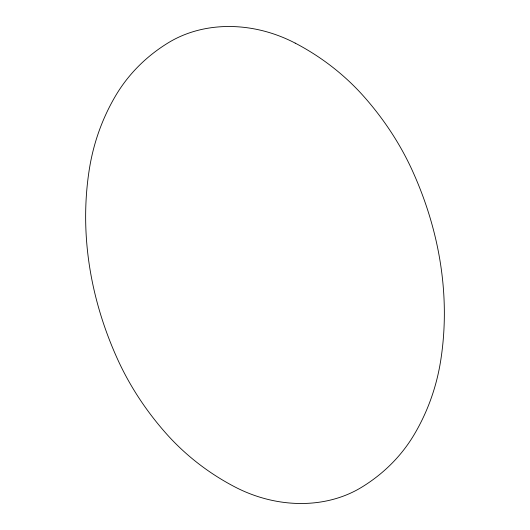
<?xml version="1.0" encoding="UTF-8"?>
<svg xmlns="http://www.w3.org/2000/svg" width="530" height="530" viewBox="0 0 530 530"><rect width="100%" height="100%" fill="white"/><g stroke="black" fill="none" stroke-linecap="round" stroke-linejoin="round"><path stroke-width="0.79" d="M295.183 43.115A126.995 107.345 28.4 0 0 168.441 42.691A207.422 175.324 28.4 0 0 115.507 95.943A287.631 243.124 28.4 0 0 89.259 169.693A396.625 335.252 28.4 0 0 117.58 359.234A287.631 243.124 28.4 0 0 165.91 433.235A207.422 175.324 28.4 0 0 234.816 486.884A126.995 107.345 28.4 0 0 361.559 487.308A207.422 175.324 28.4 0 0 414.493 434.057A287.631 243.124 28.4 0 0 440.741 360.307A396.625 335.252 28.4 0 0 412.419 170.766A287.631 243.124 28.4 0 0 364.09 96.765A207.422 175.324 28.4 0 0 295.183 43.115"/></g></svg>
